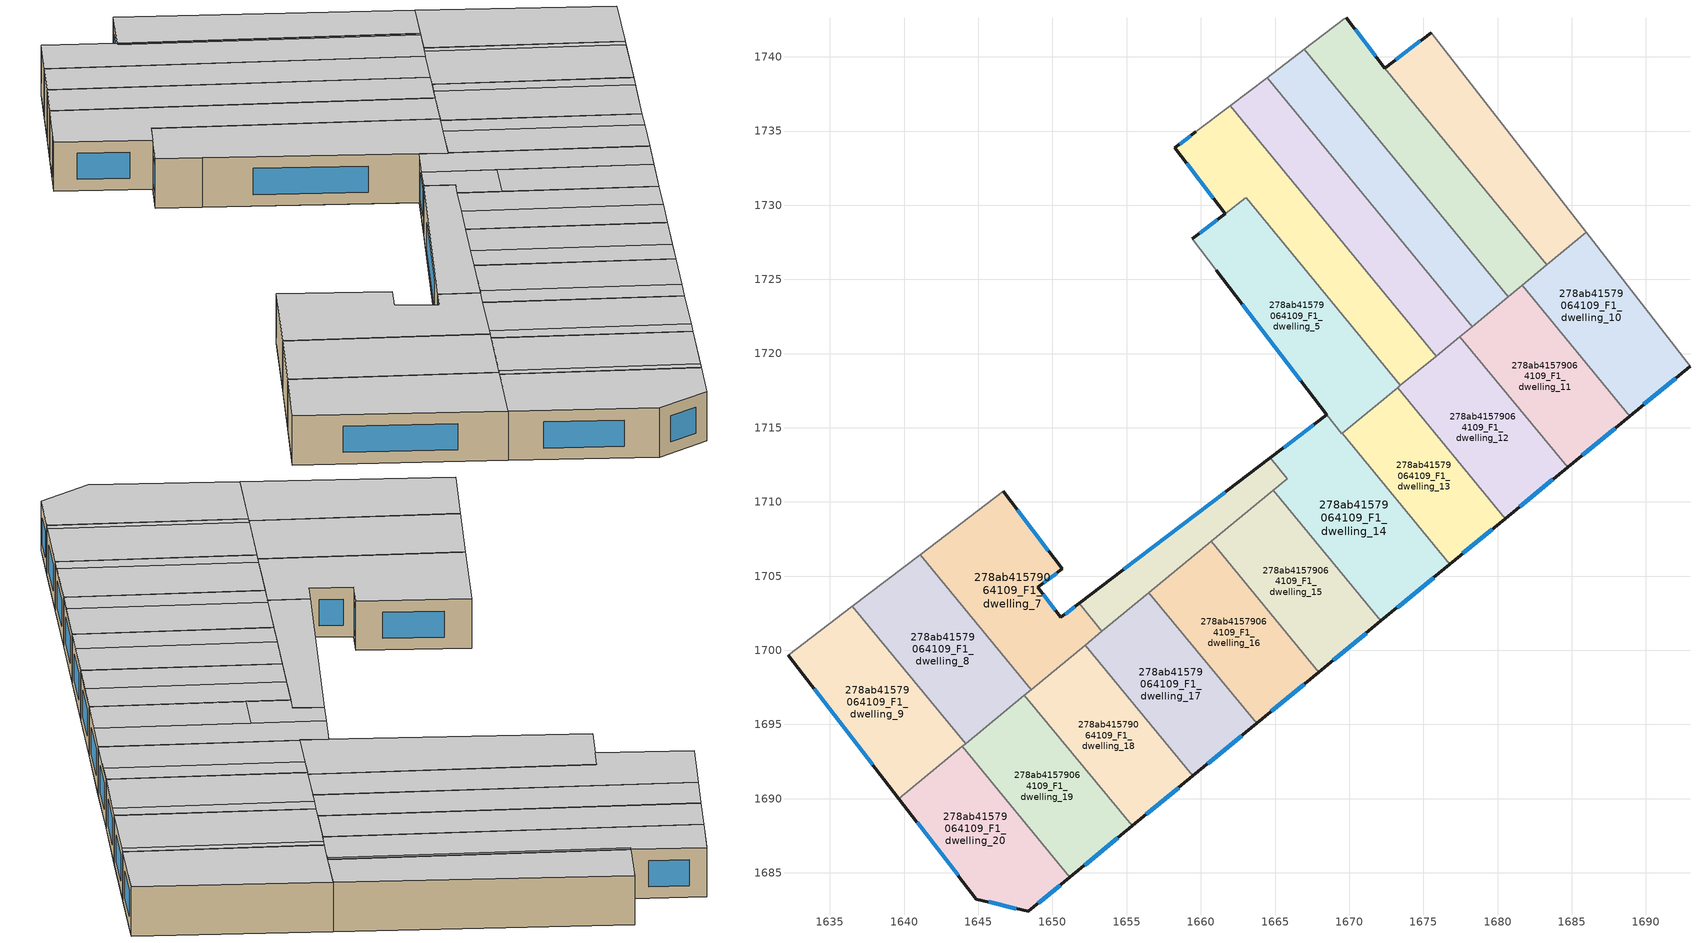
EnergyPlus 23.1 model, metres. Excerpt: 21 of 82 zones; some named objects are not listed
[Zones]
278ab41579064109_F1_dwelling_0
 floor to 278ab41579064109_F0_dwelling_0 (EU_floor_Construction): 1675.54,1741.64 1685.97,1728.16 1683.33,1725.98 1672.4,1739.25 z3
 wall outside (EU_wall_Construction): 1675.54,1741.64 1672.4,1739.25 z3:6
 wall to 278ab41579064109_F1_dwelling_1 (EU_wall_Construction): 1672.4,1739.25 1683.33,1725.98 z3:6
 wall adiabatic (EU_wall_Construction): 1685.97,1728.16 1675.54,1741.64 z3:6
 wall to 278ab41579064109_F1_dwelling_10 (EU_wall_Construction): 1683.33,1725.98 1685.97,1728.16 z3:6
 window (EU_Window_Construction): 1674.8,1741.08 1673.14,1739.81 z3.7:5.3
 ceiling to 278ab41579064109_F2_dwelling_0 (EU_floor_Construction): 1685.97,1728.16 1675.54,1741.64 1672.41,1739.25 1683.33,1725.98 z6
278ab41579064109_F1_dwelling_1
 floor to 278ab41579064109_F0_dwelling_1 (EU_floor_Construction): 1672.4,1739.25 1683.33,1725.98 1680.71,1723.83 1666.97,1740.5 1669.67,1742.56 1669.79,1742.65 z3
 wall outside (EU_wall_Construction): 1672.4,1739.25 1669.79,1742.65 z3:6
 wall to 278ab41579064109_F1_dwelling_2 (EU_wall_Construction): 1666.97,1740.5 1680.71,1723.83 z3:6
 wall adiabatic (EU_wall_Construction): 1669.79,1742.65 1669.67,1742.56 1666.97,1740.5 z3:6
 wall to 278ab41579064109_F1_dwelling_11 (EU_wall_Construction): 1680.71,1723.83 1681.65,1724.6 z3:6
 wall to 278ab41579064109_F1_dwelling_10 (EU_wall_Construction): 1681.65,1724.6 1683.33,1725.98 z3:6
 window (EU_Window_Construction): 1671.79,1740.05 1670.4,1741.85 z3.7:5.3
 ceiling to 278ab41579064109_F2_dwelling_1 (EU_floor_Construction): 1683.15,1725.84 1672.22,1739.11 1672.4,1739.25 1669.79,1742.65 1666.97,1740.5 1680.71,1723.83 z6
 ceiling to 278ab41579064109_F2_dwelling_0 (EU_floor_Construction): 1683.33,1725.98 1672.4,1739.25 1672.22,1739.11 1683.15,1725.84 z6
278ab41579064109_F1_dwelling_10
 floor to 278ab41579064109_F0_dwelling_10 (EU_floor_Construction): 1685.97,1728.16 1692.97,1719.13 1688.91,1715.79 1681.65,1724.6 z3
 wall outside (EU_wall_Construction): 1688.91,1715.79 1692.97,1719.13 z3:6
 wall adiabatic (EU_wall_Construction): 1692.97,1719.13 1685.97,1728.16 z3:6
 wall to 278ab41579064109_F1_dwelling_11 (EU_wall_Construction): 1681.65,1724.6 1688.91,1715.79 z3:6
 window (EU_Window_Construction): 1689.86,1716.57 1692.02,1718.35 z3.7:5.3
 ceiling to 278ab41579064109_F2_dwelling_10 (EU_floor_Construction): 1692.97,1719.13 1685.97,1728.16 1681.65,1724.6 1688.91,1715.79 z6
278ab41579064109_F1_dwelling_11
 floor to 278ab41579064109_F0_dwelling_11 (EU_floor_Construction): 1681.65,1724.6 1688.91,1715.79 1684.72,1712.33 1677.46,1721.15 z3
 wall outside (EU_wall_Construction): 1684.72,1712.33 1688.91,1715.79 z3:6
 wall to 278ab41579064109_F1_dwelling_12 (EU_wall_Construction): 1677.46,1721.15 1684.72,1712.33 z3:6
 wall to 278ab41579064109_F1_dwelling_2 (EU_wall_Construction): 1680.71,1723.83 1678.28,1721.82 z3:6
 wall to 278ab41579064109_F1_dwelling_3 (EU_wall_Construction): 1678.28,1721.82 1677.46,1721.15 z3:6
 window (EU_Window_Construction): 1685.7,1713.14 1687.93,1714.98 z3.7:5.3
 ceiling adiabatic (EU_roof_Construction): 1688.49,1715.44 1681.23,1724.26 1677.46,1721.15 1684.72,1712.33 z6
 ceiling to 278ab41579064109_F2_dwelling_10 (EU_floor_Construction): 1688.91,1715.79 1681.65,1724.6 1681.23,1724.26 1688.49,1715.44 z6
278ab41579064109_F1_dwelling_12
 floor to 278ab41579064109_F0_dwelling_12 (EU_floor_Construction): 1677.46,1721.15 1684.72,1712.33 1680.53,1708.88 1673.27,1717.7 z3
 wall outside (EU_wall_Construction): 1680.53,1708.88 1684.72,1712.33 z3:6
 wall to 278ab41579064109_F1_dwelling_13 (EU_wall_Construction): 1673.27,1717.7 1680.53,1708.88 z3:6
 wall to 278ab41579064109_F1_dwelling_4 (EU_wall_Construction): 1675.86,1719.83 1673.46,1717.85 z3:6
 wall to 278ab41579064109_F1_dwelling_3 (EU_wall_Construction): 1677.46,1721.15 1675.86,1719.83 z3:6
 wall to 278ab41579064109_F1_dwelling_5 (EU_wall_Construction): 1673.46,1717.85 1673.27,1717.7 z3:6
 window (EU_Window_Construction): 1681.51,1709.69 1683.73,1711.52 z3.7:5.3
 ceiling to 278ab41579064109_F2_dwelling_12 (EU_floor_Construction): 1683.88,1711.64 1676.62,1720.46 1673.27,1717.69 1680.52,1708.88 z6
 ceiling adiabatic (EU_roof_Construction): 1683.88,1711.64 1680.52,1708.88 1684.72,1712.33 1677.46,1721.15 1676.62,1720.46 z6
278ab41579064109_F1_dwelling_13
 floor to 278ab41579064109_F0_dwelling_13 (EU_floor_Construction): 1673.27,1717.7 1680.53,1708.88 1676.79,1705.8 1669.53,1714.62 z3
 wall outside (EU_wall_Construction): 1676.79,1705.8 1680.53,1708.88 z3:6
 wall to 278ab41579064109_F1_dwelling_14 (EU_wall_Construction): 1669.53,1714.62 1676.79,1705.8 z3:6
 wall to 278ab41579064109_F1_dwelling_5 (EU_wall_Construction): 1673.27,1717.7 1669.53,1714.62 z3:6
 window (EU_Window_Construction): 1677.67,1706.53 1679.65,1708.16 z3.7:5.3
 ceiling to 278ab41579064109_F2_dwelling_13 (EU_floor_Construction): 1679.27,1707.84 1672.01,1716.66 1669.53,1714.62 1676.79,1705.8 z6
 ceiling to 278ab41579064109_F2_dwelling_12 (EU_floor_Construction): 1680.52,1708.88 1673.27,1717.69 1672.01,1716.66 1679.27,1707.84 z6
278ab41579064109_F1_dwelling_14
 floor to 278ab41579064109_F0_dwelling_14 (EU_floor_Construction): 1669.53,1714.62 1676.79,1705.8 1672.14,1701.97 1664.88,1710.79 1665.81,1711.56 1664.69,1712.97 1668.5,1715.87 1669.48,1714.58 z3
 wall outside (EU_wall_Construction): 1668.5,1715.87 1664.69,1712.97 / 1672.14,1701.97 1676.79,1705.8 z3:6
 wall to 278ab41579064109_F1_dwelling_15 (EU_wall_Construction): 1664.88,1710.79 1672.14,1701.97 z3:6
 wall to 278ab41579064109_F1_dwelling_5 (EU_wall_Construction): 1669.53,1714.62 1669.48,1714.58 1668.5,1715.87 z3:6
 wall to 278ab41579064109_F1_dwelling_6 (EU_wall_Construction): 1665.81,1711.55 1664.88,1710.79 / 1664.69,1712.97 1665.81,1711.56 z3:6
 window (EU_Window_Construction): 1667.61,1715.19 1665.59,1713.65 / 1673.23,1702.87 1675.7,1704.9 z3.7:5.3
 ceiling to 278ab41579064109_F2_dwelling_14 (EU_floor_Construction): 1674.66,1704.05 1669.14,1710.74 1669.02,1710.89 1666.5,1708.82 1672.14,1701.97 z6
 ceiling to 278ab41579064109_F2_dwelling_13 (EU_floor_Construction): 1676.79,1705.8 1669.53,1714.62 1669.48,1714.58 1668.5,1715.87 1666.3,1714.2 1674.66,1704.05 z6
 ceiling to 278ab41579064109_F2_dwelling_6 (EU_floor_Construction): 1669.02,1710.89 1666.3,1714.19 1664.69,1712.97 1665.81,1711.56 1664.88,1710.79 1666.5,1708.82 z6
278ab41579064109_F1_dwelling_15
 floor to 278ab41579064109_F0_dwelling_15 (EU_floor_Construction): 1664.88,1710.79 1672.14,1701.97 1667.95,1698.52 1660.69,1707.34 z3
 wall outside (EU_wall_Construction): 1667.95,1698.52 1672.14,1701.97 z3:6
 wall to 278ab41579064109_F1_dwelling_16 (EU_wall_Construction): 1660.69,1707.34 1667.95,1698.52 z3:6
 wall to 278ab41579064109_F1_dwelling_6 (EU_wall_Construction): 1664.88,1710.79 1660.69,1707.34 z3:6
 window (EU_Window_Construction): 1668.93,1699.33 1671.16,1701.16 z3.7:5.3
 ceiling to 278ab41579064109_F2_dwelling_15 (EU_floor_Construction): 1670.04,1700.25 1662.78,1709.06 1660.69,1707.34 1667.95,1698.52 z6
 ceiling adiabatic (EU_roof_Construction): 1672.14,1701.97 1664.88,1710.79 1662.78,1709.06 1670.04,1700.25 z6
278ab41579064109_F1_dwelling_16
 floor to 278ab41579064109_F0_dwelling_16 (EU_floor_Construction): 1660.69,1707.34 1667.95,1698.52 1663.75,1695.07 1656.49,1703.88 z3
 wall outside (EU_wall_Construction): 1663.75,1695.07 1667.95,1698.52 z3:6
 wall to 278ab41579064109_F1_dwelling_17 (EU_wall_Construction): 1656.49,1703.88 1663.75,1695.07 z3:6
 wall to 278ab41579064109_F1_dwelling_6 (EU_wall_Construction): 1660.69,1707.34 1656.49,1703.88 z3:6
 window (EU_Window_Construction): 1664.74,1695.88 1666.96,1697.71 z3.7:5.3
 ceiling to 278ab41579064109_F2_dwelling_16 (EU_floor_Construction): 1665.43,1696.45 1658.17,1705.26 1656.49,1703.88 1663.75,1695.07 z6
 ceiling to 278ab41579064109_F2_dwelling_15 (EU_floor_Construction): 1667.95,1698.52 1660.69,1707.34 1658.17,1705.26 1665.43,1696.45 z6
278ab41579064109_F1_dwelling_17
 floor to 278ab41579064109_F0_dwelling_17 (EU_floor_Construction): 1656.49,1703.88 1663.75,1695.07 1659.47,1691.54 1652.21,1700.36 z3
 wall outside (EU_wall_Construction): 1659.47,1691.54 1663.75,1695.07 z3:6
 wall to 278ab41579064109_F1_dwelling_18 (EU_wall_Construction): 1652.21,1700.36 1659.47,1691.54 z3:6
 wall to 278ab41579064109_F1_dwelling_7 (EU_wall_Construction): 1653.34,1701.28 1652.21,1700.36 z3:6
 wall to 278ab41579064109_F1_dwelling_6 (EU_wall_Construction): 1656.49,1703.88 1653.34,1701.28 z3:6
 window (EU_Window_Construction): 1660.48,1692.37 1662.75,1694.24 z3.7:5.3
 ceiling to 278ab41579064109_F2_dwelling_17 (EU_floor_Construction): 1660.82,1692.65 1653.56,1701.47 1652.21,1700.36 1659.47,1691.54 z6
 ceiling to 278ab41579064109_F2_dwelling_16 (EU_floor_Construction): 1663.75,1695.07 1656.49,1703.88 1653.56,1701.47 1660.82,1692.65 z6
278ab41579064109_F1_dwelling_18
 floor to 278ab41579064109_F0_dwelling_18 (EU_floor_Construction): 1652.21,1700.36 1659.47,1691.54 1655.37,1688.16 1648.11,1696.98 z3
 wall outside (EU_wall_Construction): 1655.37,1688.16 1659.47,1691.54 z3:6
 wall to 278ab41579064109_F1_dwelling_19 (EU_wall_Construction): 1648.11,1696.98 1655.37,1688.16 z3:6
 wall to 278ab41579064109_F1_dwelling_8 (EU_wall_Construction): 1648.57,1697.36 1648.11,1696.98 z3:6
 wall to 278ab41579064109_F1_dwelling_7 (EU_wall_Construction): 1652.21,1700.36 1648.57,1697.36 z3:6
 window (EU_Window_Construction): 1656.33,1688.96 1658.51,1690.75 z3.7:5.3
 ceiling to 278ab41579064109_F2_dwelling_17 (EU_floor_Construction): 1659.47,1691.54 1652.21,1700.36 1648.95,1697.67 1656.21,1688.85 z6
 ceiling to 278ab41579064109_F2_dwelling_18 (EU_floor_Construction): 1656.21,1688.85 1648.95,1697.67 1648.11,1696.98 1655.37,1688.16 z6
278ab41579064109_F1_dwelling_19
 floor to 278ab41579064109_F0_dwelling_19 (EU_floor_Construction): 1648.11,1696.98 1655.37,1688.16 1651.18,1684.71 1643.92,1693.53 z3
 wall outside (EU_wall_Construction): 1651.18,1684.71 1655.37,1688.16 z3:6
 wall to 278ab41579064109_F1_dwelling_20 (EU_wall_Construction): 1643.92,1693.53 1651.18,1684.71 z3:6
 wall to 278ab41579064109_F1_dwelling_9 (EU_wall_Construction): 1644.14,1693.71 1643.92,1693.53 z3:6
 wall to 278ab41579064109_F1_dwelling_8 (EU_wall_Construction): 1648.11,1696.98 1644.14,1693.71 z3:6
 window (EU_Window_Construction): 1652.16,1685.52 1654.38,1687.35 z3.7:5.3
 ceiling to 278ab41579064109_F2_dwelling_19 (EU_floor_Construction): 1651.6,1685.06 1644.34,1693.87 1643.92,1693.52 1651.18,1684.71 z6
 ceiling to 278ab41579064109_F2_dwelling_18 (EU_floor_Construction): 1655.37,1688.16 1648.11,1696.98 1644.34,1693.87 1651.6,1685.06 z6
278ab41579064109_F1_dwelling_2
 floor to 278ab41579064109_F0_dwelling_2 (EU_floor_Construction): 1666.97,1740.5 1680.71,1723.83 1678.28,1721.82 1664.46,1738.6 z3
 wall to 278ab41579064109_F1_dwelling_3 (EU_wall_Construction): 1664.46,1738.6 1678.28,1721.82 z3:6
 wall adiabatic (EU_wall_Construction): 1666.97,1740.5 1664.46,1738.6 z3:6
 ceiling to 278ab41579064109_F2_dwelling_2 (EU_floor_Construction): 1680.71,1723.83 1666.97,1740.5 1664.46,1738.6 1678.28,1721.82 z6
278ab41579064109_F1_dwelling_20
 floor to 278ab41579064109_F0_dwelling_20 (EU_floor_Construction): 1643.92,1693.53 1651.18,1684.71 1648.37,1682.4 1644.88,1683.23 1639.64,1690 z3
 wall outside (EU_wall_Construction): 1639.64,1690 1644.88,1683.23 1648.37,1682.4 1651.18,1684.71 z3:6
 wall to 278ab41579064109_F1_dwelling_9 (EU_wall_Construction): 1643.92,1693.52 1639.64,1690 z3:6
 window (EU_Window_Construction): 1649.03,1682.94 1650.52,1684.17 / 1645.7,1683.03 1647.55,1682.59 / 1640.87,1688.41 1643.65,1684.82 z3.7:5.3
 ceiling to 278ab41579064109_F2_dwelling_19 (EU_floor_Construction): 1651.18,1684.71 1643.92,1693.52 1639.64,1690 1644.88,1683.23 1648.37,1682.4 z6
278ab41579064109_F1_dwelling_3
 floor to 278ab41579064109_F0_dwelling_3 (EU_floor_Construction): 1664.46,1738.6 1678.28,1721.82 1675.86,1719.83 1661.97,1736.7 z3
 wall to 278ab41579064109_F1_dwelling_4 (EU_wall_Construction): 1661.97,1736.7 1675.86,1719.83 z3:6
 wall adiabatic (EU_wall_Construction): 1664.46,1738.6 1661.97,1736.7 z3:6
 ceiling to 278ab41579064109_F2_dwelling_3 (EU_floor_Construction): 1678.28,1721.82 1664.46,1738.6 1661.97,1736.7 1675.86,1719.83 z6
278ab41579064109_F1_dwelling_4
 floor to 278ab41579064109_F0_dwelling_4 (EU_floor_Construction): 1661.97,1736.7 1675.86,1719.83 1673.46,1717.85 1663.04,1730.5 1661.65,1729.43 1658.25,1733.87 1659.67,1734.95 z3
 wall outside (EU_wall_Construction): 1659.67,1734.95 1658.25,1733.87 1661.65,1729.43 z3:6
 wall adiabatic (EU_wall_Construction): 1661.97,1736.7 1659.67,1734.95 z3:6
 wall to 278ab41579064109_F1_dwelling_5 (EU_wall_Construction): 1663.05,1730.49 1673.46,1717.85 / 1661.65,1729.43 1663.04,1730.5 z3:6
 window (EU_Window_Construction): 1659.04,1732.83 1660.85,1730.47 / 1659.33,1734.7 1658.58,1734.12 z3.7:5.3
 ceiling to 278ab41579064109_F2_dwelling_4 (EU_floor_Construction): 1675.86,1719.83 1661.97,1736.7 1659.67,1734.95 1658.25,1733.87 1661.65,1729.43 1663.04,1730.5 1673.46,1717.85 z6
278ab41579064109_F1_dwelling_5
 floor to 278ab41579064109_F0_dwelling_5 (EU_floor_Construction): 1663.05,1730.49 1673.46,1717.85 1669.48,1714.58 1661.04,1725.62 1659.42,1727.73 1661.65,1729.43 z3
 wall outside (EU_wall_Construction): 1661.64,1729.42 1659.42,1727.73 / 1661.04,1725.62 1668.5,1715.87 z3:6
 wall adiabatic (EU_wall_Construction): 1659.42,1727.73 1661.04,1725.62 z3:6
 window (EU_Window_Construction): 1661.12,1729.03 1659.94,1728.12 / 1662.79,1723.33 1666.75,1718.16 z3.7:5.3
 ceiling to 278ab41579064109_F2_dwelling_5 (EU_floor_Construction): 1673.46,1717.85 1663.05,1730.49 1661.65,1729.43 1659.42,1727.73 1661.04,1725.62 1669.48,1714.58 z6
278ab41579064109_F1_dwelling_6
 floor to 278ab41579064109_F0_dwelling_6 (EU_floor_Construction): 1664.69,1712.97 1665.81,1711.55 1653.34,1701.28 1651.79,1703.16 z3
 wall outside (EU_wall_Construction): 1664.69,1712.97 1651.79,1703.16 z3:6
 wall to 278ab41579064109_F1_dwelling_7 (EU_wall_Construction): 1651.79,1703.16 1653.34,1701.28 z3:6
 window (EU_Window_Construction): 1661.66,1710.67 1654.82,1705.47 z3.7:5.3
 ceiling to 278ab41579064109_F2_dwelling_6 (EU_floor_Construction): 1665.81,1711.55 1664.69,1712.97 1651.79,1703.16 1653.34,1701.28 z6
278ab41579064109_F1_dwelling_7
 floor to 278ab41579064109_F0_dwelling_7 (EU_floor_Construction): 1650.66,1705.49 1649.01,1704.24 1650.56,1702.23 1651.79,1703.16 1653.34,1701.28 1648.57,1697.36 1641.08,1706.45 1646.68,1710.71 z3
 wall outside (EU_wall_Construction): 1651.79,1703.16 1650.56,1702.23 1649.01,1704.24 1650.66,1705.49 1646.68,1710.71 z3:6
 wall to 278ab41579064109_F1_dwelling_8 (EU_wall_Construction): 1641.08,1706.45 1648.57,1697.36 z3:6
 wall adiabatic (EU_wall_Construction): 1646.68,1710.71 1641.08,1706.45 z3:6
 window (EU_Window_Construction): 1651.5,1702.94 1650.85,1702.45 / 1649.73,1706.72 1647.61,1709.48 / 1649.4,1704.54 1650.27,1705.2 / 1650.19,1702.7 1649.37,1703.77 z3.7:5.3
 ceiling to 278ab41579064109_F2_dwelling_7 (EU_floor_Construction): 1653.34,1701.28 1651.79,1703.16 1650.56,1702.23 1649.01,1704.24 1650.66,1705.49 1646.68,1710.71 1641.08,1706.45 1648.57,1697.36 z6
278ab41579064109_F1_dwelling_8
 floor to 278ab41579064109_F0_dwelling_8 (EU_floor_Construction): 1641.08,1706.45 1648.57,1697.36 1644.14,1693.71 1636.51,1702.97 z3
 wall to 278ab41579064109_F1_dwelling_9 (EU_wall_Construction): 1636.51,1702.97 1644.14,1693.71 z3:6
 wall adiabatic (EU_wall_Construction): 1641.08,1706.45 1636.51,1702.97 z3:6
 ceiling to 278ab41579064109_F2_dwelling_8 (EU_floor_Construction): 1648.57,1697.36 1641.08,1706.45 1636.51,1702.97 1644.14,1693.71 z6
278ab41579064109_F1_dwelling_9
 floor to 278ab41579064109_F0_dwelling_9 (EU_floor_Construction): 1636.51,1702.97 1644.14,1693.71 1639.64,1690 1632.17,1699.67 z3
 wall outside (EU_wall_Construction): 1632.17,1699.67 1639.64,1690 z3:6
 wall adiabatic (EU_wall_Construction): 1636.51,1702.97 1632.17,1699.67 z3:6
 window (EU_Window_Construction): 1633.93,1697.4 1637.89,1692.27 z3.7:5.3
 ceiling to 278ab41579064109_F2_dwelling_9 (EU_floor_Construction): 1644.14,1693.71 1636.51,1702.97 1632.17,1699.67 1639.64,1690 z6
[Building]
EU S2 Campaign: North Axis=0; Terrain=City; Solar Distribution=FullExterior
[Site:Location]
Budapest.Ferenc.Liszt.Intl.AP: Latitude=47.437; Longitude=19.256; Time Zone=1; Elevation=185
[SizingPeriod:WeatherFileDays]
AnnualSizingPeriod: Begin Month=1; Begin Day of Month=1; End Month=12; End Day of Month=31; Day of Week for Start Day=Monday; Use Weather File Daylight Saving Period=No; Use Weather File Rain and Snow Indicators=No
[MATERIAL]
EU_InternalMass_Material: Roughness=MediumRough; Thickness=0.1; Conductivity=1; Density=1800; Specific Heat=900; Thermal Absorptance=0.9; Solar Absorptance=0.7; Visible Absorptance=0.7
[MATERIAL:NOMASS] Roughness=MediumRough; Thermal Absorptance=0.9; Solar Absorptance=0.7; Visible Absorptance=0.7
Name | Thermal Resistance
EU_wall_NoMass | 0.832559
EU_roof_NoMass | 1.39638
EU_floor_NoMass | 0.872794
[WINDOWMATERIAL:SIMPLEGLAZINGSYSTEM]
EU_Window_SimpleGlazing: UFactor=2.79869; Solar Heat Gain Coefficient=0.75; Visible Transmittance=0.75
[CONSTRUCTION]
EU_wall_Construction: EU_wall_NoMass
EU_roof_Construction: EU_roof_NoMass
EU_floor_Construction: EU_floor_NoMass
EU_Window_Construction: EU_Window_SimpleGlazing
EU_InternalMass_Construction: EU_InternalMass_Material
[ZONE] Type=1; Multiplier=1; Ceiling Height=autocalculate; Floor Area=autocalculate; Part of Total Floor Area=Yes
Name | Volume
278ab41579064109_F1_dwelling_0 | 189.143
278ab41579064109_F1_dwelling_1 | 220.196
278ab41579064109_F1_dwelling_10 | 186.073
278ab41579064109_F1_dwelling_11 | 186.071
278ab41579064109_F1_dwelling_12 | 186.099
278ab41579064109_F1_dwelling_13 | 165.816
278ab41579064109_F1_dwelling_14 | 230.814
278ab41579064109_F1_dwelling_15 | 186.103
278ab41579064109_F1_dwelling_16; 278ab41579064109_F1_dwelling_19 | 186.055
278ab41579064109_F1_dwelling_17 | 190.076
278ab41579064109_F1_dwelling_18 | 182.063
278ab41579064109_F1_dwelling_2 | 204.693
278ab41579064109_F1_dwelling_20 | 186.075
278ab41579064109_F1_dwelling_3 | 204.681
278ab41579064109_F1_dwelling_4 | 232.509
278ab41579064109_F1_dwelling_5 | 239.677
278ab41579064109_F1_dwelling_6 | 102.904
278ab41579064109_F1_dwelling_7 | 219.018
278ab41579064109_F1_dwelling_8 | 204.677
278ab41579064109_F1_dwelling_9 | 204.665
[INTERNALMASS] Construction=EU_InternalMass_Construction
Name | Zone or ZoneList | Surface Area
278ab41579064109_F1_dwelling_0_EU_InternalMass | 278ab41579064109_F1_dwelling_0 | 63.0477
278ab41579064109_F1_dwelling_1_EU_InternalMass | 278ab41579064109_F1_dwelling_1 | 73.399
278ab41579064109_F1_dwelling_2_EU_InternalMass | 278ab41579064109_F1_dwelling_2 | 68.231
278ab41579064109_F1_dwelling_3_EU_InternalMass | 278ab41579064109_F1_dwelling_3 | 68.227
278ab41579064109_F1_dwelling_4_EU_InternalMass | 278ab41579064109_F1_dwelling_4 | 77.5031
278ab41579064109_F1_dwelling_5_EU_InternalMass | 278ab41579064109_F1_dwelling_5 | 79.8976
278ab41579064109_F1_dwelling_6_EU_InternalMass | 278ab41579064109_F1_dwelling_6 | 34.3011
278ab41579064109_F1_dwelling_7_EU_InternalMass | 278ab41579064109_F1_dwelling_7 | 73.0063
278ab41579064109_F1_dwelling_8_EU_InternalMass | 278ab41579064109_F1_dwelling_8 | 68.2257
278ab41579064109_F1_dwelling_9_EU_InternalMass | 278ab41579064109_F1_dwelling_9 | 68.2217
278ab41579064109_F1_dwelling_10_EU_InternalMass | 278ab41579064109_F1_dwelling_10 | 62.0244
278ab41579064109_F1_dwelling_11_EU_InternalMass | 278ab41579064109_F1_dwelling_11 | 62.0239
278ab41579064109_F1_dwelling_12_EU_InternalMass | 278ab41579064109_F1_dwelling_12 | 62.0328
278ab41579064109_F1_dwelling_13_EU_InternalMass | 278ab41579064109_F1_dwelling_13 | 55.2719
278ab41579064109_F1_dwelling_14_EU_InternalMass | 278ab41579064109_F1_dwelling_14 | 76.9379
278ab41579064109_F1_dwelling_15_EU_InternalMass | 278ab41579064109_F1_dwelling_15 | 62.0343
278ab41579064109_F1_dwelling_16_EU_InternalMass | 278ab41579064109_F1_dwelling_16 | 62.0182
278ab41579064109_F1_dwelling_17_EU_InternalMass | 278ab41579064109_F1_dwelling_17 | 63.3586
278ab41579064109_F1_dwelling_18_EU_InternalMass | 278ab41579064109_F1_dwelling_18 | 60.6877
278ab41579064109_F1_dwelling_19_EU_InternalMass | 278ab41579064109_F1_dwelling_19 | 62.0182
278ab41579064109_F1_dwelling_20_EU_InternalMass | 278ab41579064109_F1_dwelling_20 | 62.0252
[OTHEREQUIPMENT] Fuel Type=Electricity; Design Level Calculation Method=Watts/Area; Power per Zone Floor Area=1; Fraction Latent=0; Fraction Radiant=0; Fraction Lost=0; Carbon Dioxide Generation Rate=0; EndUse Subcategory=EU_Step8_InternalGains
Name | Zone or ZoneList or Space or SpaceList | Schedule
EU_Step8_InternalGain_278ab41579064109_F1_dwelling_0_f000 | 278ab41579064109_F1_dwelling_0 | EU_Step8_GainSchedule_278ab41579064109_F1_dwelling_0_f000
EU_Step8_InternalGain_278ab41579064109_F1_dwelling_1_f000 | 278ab41579064109_F1_dwelling_1 | EU_Step8_GainSchedule_278ab41579064109_F1_dwelling_1_f000
EU_Step8_InternalGain_278ab41579064109_F1_dwelling_2_f000 | 278ab41579064109_F1_dwelling_2 | EU_Step8_GainSchedule_278ab41579064109_F1_dwelling_2_f000
EU_Step8_InternalGain_278ab41579064109_F1_dwelling_3_f000 | 278ab41579064109_F1_dwelling_3 | EU_Step8_GainSchedule_278ab41579064109_F1_dwelling_3_f000
EU_Step8_InternalGain_278ab41579064109_F1_dwelling_4_f000 | 278ab41579064109_F1_dwelling_4 | EU_Step8_GainSchedule_278ab41579064109_F1_dwelling_4_f000
EU_Step8_InternalGain_278ab41579064109_F1_dwelling_5_f000 | 278ab41579064109_F1_dwelling_5 | EU_Step8_GainSchedule_278ab41579064109_F1_dwelling_5_f000
EU_Step8_InternalGain_278ab41579064109_F1_dwelling_6_f000 | 278ab41579064109_F1_dwelling_6 | EU_Step8_GainSchedule_278ab41579064109_F1_dwelling_6_f000
EU_Step8_InternalGain_278ab41579064109_F1_dwelling_7_f000 | 278ab41579064109_F1_dwelling_7 | EU_Step8_GainSchedule_278ab41579064109_F1_dwelling_7_f000
EU_Step8_InternalGain_278ab41579064109_F1_dwelling_8_f000 | 278ab41579064109_F1_dwelling_8 | EU_Step8_GainSchedule_278ab41579064109_F1_dwelling_8_f000
EU_Step8_InternalGain_278ab41579064109_F1_dwelling_9_f000 | 278ab41579064109_F1_dwelling_9 | EU_Step8_GainSchedule_278ab41579064109_F1_dwelling_9_f000
EU_Step8_InternalGain_278ab41579064109_F1_dwelling_10_f000 | 278ab41579064109_F1_dwelling_10 | EU_Step8_GainSchedule_278ab41579064109_F1_dwelling_10_f000
EU_Step8_InternalGain_278ab41579064109_F1_dwelling_11_f000 | 278ab41579064109_F1_dwelling_11 | EU_Step8_GainSchedule_278ab41579064109_F1_dwelling_11_f000
EU_Step8_InternalGain_278ab41579064109_F1_dwelling_12_f000 | 278ab41579064109_F1_dwelling_12 | EU_Step8_GainSchedule_278ab41579064109_F1_dwelling_12_f000
EU_Step8_InternalGain_278ab41579064109_F1_dwelling_13_f000 | 278ab41579064109_F1_dwelling_13 | EU_Step8_GainSchedule_278ab41579064109_F1_dwelling_13_f000
EU_Step8_InternalGain_278ab41579064109_F1_dwelling_14_f000 | 278ab41579064109_F1_dwelling_14 | EU_Step8_GainSchedule_278ab41579064109_F1_dwelling_14_f000
EU_Step8_InternalGain_278ab41579064109_F1_dwelling_15_f000 | 278ab41579064109_F1_dwelling_15 | EU_Step8_GainSchedule_278ab41579064109_F1_dwelling_15_f000
EU_Step8_InternalGain_278ab41579064109_F1_dwelling_16_f000 | 278ab41579064109_F1_dwelling_16 | EU_Step8_GainSchedule_278ab41579064109_F1_dwelling_16_f000
EU_Step8_InternalGain_278ab41579064109_F1_dwelling_17_f000 | 278ab41579064109_F1_dwelling_17 | EU_Step8_GainSchedule_278ab41579064109_F1_dwelling_17_f000
EU_Step8_InternalGain_278ab41579064109_F1_dwelling_18_f000 | 278ab41579064109_F1_dwelling_18 | EU_Step8_GainSchedule_278ab41579064109_F1_dwelling_18_f000
EU_Step8_InternalGain_278ab41579064109_F1_dwelling_19_f000 | 278ab41579064109_F1_dwelling_19 | EU_Step8_GainSchedule_278ab41579064109_F1_dwelling_19_f000
EU_Step8_InternalGain_278ab41579064109_F1_dwelling_20_f000 | 278ab41579064109_F1_dwelling_20 | EU_Step8_GainSchedule_278ab41579064109_F1_dwelling_20_f000
[ZONEVENTILATION:DESIGNFLOWRATE] Schedule=EU_AlwaysOn; Design Flow Rate Calculation Method=AirChanges/Hour; Air Changes per Hour=0.475469; Ventilation Type=Natural; Fan Pressure Rise=0; Fan Total Efficiency=1; Constant Term Coefficient=1; Temperature Term Coefficient=0; Velocity Term Coefficient=0; Velocity Squared Term Coefficient=0; Minimum Indoor Temperature=-100; Maximum Indoor Temperature=100; Delta Temperature=-100; Minimum Outdoor Temperature=-100; Maximum Outdoor Temperature=100; Maximum Wind Speed=40
Name | Zone or ZoneList or Space or SpaceList
EU_ConstantAir_278ab41579064109_F1_dwelling_0 | 278ab41579064109_F1_dwelling_0
EU_ConstantAir_278ab41579064109_F1_dwelling_1 | 278ab41579064109_F1_dwelling_1
EU_ConstantAir_278ab41579064109_F1_dwelling_2 | 278ab41579064109_F1_dwelling_2
EU_ConstantAir_278ab41579064109_F1_dwelling_3 | 278ab41579064109_F1_dwelling_3
EU_ConstantAir_278ab41579064109_F1_dwelling_4 | 278ab41579064109_F1_dwelling_4
EU_ConstantAir_278ab41579064109_F1_dwelling_5 | 278ab41579064109_F1_dwelling_5
EU_ConstantAir_278ab41579064109_F1_dwelling_6 | 278ab41579064109_F1_dwelling_6
EU_ConstantAir_278ab41579064109_F1_dwelling_7 | 278ab41579064109_F1_dwelling_7
EU_ConstantAir_278ab41579064109_F1_dwelling_8 | 278ab41579064109_F1_dwelling_8
EU_ConstantAir_278ab41579064109_F1_dwelling_9 | 278ab41579064109_F1_dwelling_9
EU_ConstantAir_278ab41579064109_F1_dwelling_10 | 278ab41579064109_F1_dwelling_10
EU_ConstantAir_278ab41579064109_F1_dwelling_11 | 278ab41579064109_F1_dwelling_11
EU_ConstantAir_278ab41579064109_F1_dwelling_12 | 278ab41579064109_F1_dwelling_12
EU_ConstantAir_278ab41579064109_F1_dwelling_13 | 278ab41579064109_F1_dwelling_13
EU_ConstantAir_278ab41579064109_F1_dwelling_14 | 278ab41579064109_F1_dwelling_14
EU_ConstantAir_278ab41579064109_F1_dwelling_15 | 278ab41579064109_F1_dwelling_15
EU_ConstantAir_278ab41579064109_F1_dwelling_16 | 278ab41579064109_F1_dwelling_16
EU_ConstantAir_278ab41579064109_F1_dwelling_17 | 278ab41579064109_F1_dwelling_17
EU_ConstantAir_278ab41579064109_F1_dwelling_18 | 278ab41579064109_F1_dwelling_18
EU_ConstantAir_278ab41579064109_F1_dwelling_19 | 278ab41579064109_F1_dwelling_19
EU_ConstantAir_278ab41579064109_F1_dwelling_20 | 278ab41579064109_F1_dwelling_20
[HVACTEMPLATE:ZONE:IDEALLOADSAIRSYSTEM] System Availability Schedule=EU_AlwaysOn; Maximum Heating Supply Air Temperature=50; Minimum Cooling Supply Air Temperature=13; Maximum Heating Supply Air Humidity Ratio=0.0156; Minimum Cooling Supply Air Humidity Ratio=0.0077; Heating Limit=NoLimit; Cooling Limit=NoLimit; Heating Availability Schedule=EU_AlwaysOn; Cooling Availability Schedule=EU_CoolingOff; Dehumidification Control Type=ConstantSensibleHeatRatio; Cooling Sensible Heat Ratio=0.7; Dehumidification Setpoint=60; Humidification Control Type=None; Humidification Setpoint=30; Outdoor Air Method=None; Outdoor Air Flow Rate per Person=0.00944; Outdoor Air Flow Rate per Zone Floor Area=0; Outdoor Air Flow Rate per Zone=0; Demand Controlled Ventilation Type=None; Outdoor Air Economizer Type=NoEconomizer; Heat Recovery Type=None; Sensible Heat Recovery Effectiveness=0.7; Latent Heat Recovery Effectiveness=0.65
Name | Template Thermostat
278ab41579064109_F1_dwelling_0 | EU_HeatOnly_278ab41579064109_F1_dwelling_0
278ab41579064109_F1_dwelling_1 | EU_HeatOnly_278ab41579064109_F1_dwelling_1
278ab41579064109_F1_dwelling_2 | EU_HeatOnly_278ab41579064109_F1_dwelling_2
278ab41579064109_F1_dwelling_3 | EU_HeatOnly_278ab41579064109_F1_dwelling_3
278ab41579064109_F1_dwelling_4 | EU_HeatOnly_278ab41579064109_F1_dwelling_4
278ab41579064109_F1_dwelling_5 | EU_HeatOnly_278ab41579064109_F1_dwelling_5
278ab41579064109_F1_dwelling_6 | EU_HeatOnly_278ab41579064109_F1_dwelling_6
278ab41579064109_F1_dwelling_7 | EU_HeatOnly_278ab41579064109_F1_dwelling_7
278ab41579064109_F1_dwelling_8 | EU_HeatOnly_278ab41579064109_F1_dwelling_8
278ab41579064109_F1_dwelling_9 | EU_HeatOnly_278ab41579064109_F1_dwelling_9
278ab41579064109_F1_dwelling_10 | EU_HeatOnly_278ab41579064109_F1_dwelling_10
278ab41579064109_F1_dwelling_11 | EU_HeatOnly_278ab41579064109_F1_dwelling_11
278ab41579064109_F1_dwelling_12 | EU_HeatOnly_278ab41579064109_F1_dwelling_12
278ab41579064109_F1_dwelling_13 | EU_HeatOnly_278ab41579064109_F1_dwelling_13
278ab41579064109_F1_dwelling_14 | EU_HeatOnly_278ab41579064109_F1_dwelling_14
278ab41579064109_F1_dwelling_15 | EU_HeatOnly_278ab41579064109_F1_dwelling_15
278ab41579064109_F1_dwelling_16 | EU_HeatOnly_278ab41579064109_F1_dwelling_16
278ab41579064109_F1_dwelling_17 | EU_HeatOnly_278ab41579064109_F1_dwelling_17
278ab41579064109_F1_dwelling_18 | EU_HeatOnly_278ab41579064109_F1_dwelling_18
278ab41579064109_F1_dwelling_19 | EU_HeatOnly_278ab41579064109_F1_dwelling_19
278ab41579064109_F1_dwelling_20 | EU_HeatOnly_278ab41579064109_F1_dwelling_20
[SIZING:ZONE] Zone Cooling Design Supply Air Temperature Input Method=SupplyAirTemperature; Zone Cooling Design Supply Air Temperature=13; Zone Heating Design Supply Air Temperature Input Method=SupplyAirTemperature; Zone Heating Design Supply Air Temperature=50; Zone Cooling Design Supply Air Humidity Ratio=0.008; Zone Heating Design Supply Air Humidity Ratio=0.008; Cooling Design Air Flow Method=DesignDay; Cooling Design Air Flow Rate=0; Cooling Minimum Air Flow per Zone Floor Area=0.000762; Cooling Minimum Air Flow=0; Cooling Minimum Air Flow Fraction=0.2; Heating Design Air Flow Method=DesignDay; Heating Design Air Flow Rate=0; Heating Maximum Air Flow per Zone Floor Area=0.002032; Heating Maximum Air Flow=0.141576; Heating Maximum Air Flow Fraction=0.3; Account for Dedicated Outdoor Air System=No; Dedicated Outdoor Air System Control Strategy=NeutralSupplyAir; Dedicated Outdoor Air Low Setpoint Temperature for Design=autosize; Dedicated Outdoor Air High Setpoint Temperature for Design=autosize; Zone Load Sizing Method=Sensible Load Only No Latent Load; Zone Latent Cooling Design Supply Air Humidity Ratio Input Method=HumidityRatioDifference; Zone Cooling Design Supply Air Humidity Ratio Difference=0.005; Zone Latent Heating Design Supply Air Humidity Ratio Input Method=HumidityRatioDifference; Zone Humidification Design Supply Air Humidity Ratio Difference=0.005
278ab41579064109_F1_dwelling_0; 278ab41579064109_F1_dwelling_1; 278ab41579064109_F1_dwelling_2; 278ab41579064109_F1_dwelling_3; 278ab41579064109_F1_dwelling_4; 278ab41579064109_F1_dwelling_5; 278ab41579064109_F1_dwelling_6; 278ab41579064109_F1_dwelling_7; 278ab41579064109_F1_dwelling_8; 278ab41579064109_F1_dwelling_9; 278ab41579064109_F1_dwelling_10; 278ab41579064109_F1_dwelling_11; 278ab41579064109_F1_dwelling_12; 278ab41579064109_F1_dwelling_13; 278ab41579064109_F1_dwelling_14; 278ab41579064109_F1_dwelling_15; 278ab41579064109_F1_dwelling_16; 278ab41579064109_F1_dwelling_17; 278ab41579064109_F1_dwelling_18; 278ab41579064109_F1_dwelling_19; 278ab41579064109_F1_dwelling_20
[SCHEDULE:CONSTANT]
Name | Hourly Value
EU_AlwaysOn | 1
EU_CoolingOff | 0
[SCHEDULE:FILE] Column Number=1; Rows to Skip at Top=0; Number of Hours of Data=8760; Column Separator=Comma; Interpolate to Timestep=No; Minutes per Item=60; Adjust Schedule for Daylight Savings=Yes
Name | File
EU_Step8_GainSchedule_278ab41579064109_F1_dwelling_0_f000 | ../../schedules/278ab41579064109/278ab41579064109_F1_dwelling_0_f000_gain.csv
EU_Step8_GainSchedule_278ab41579064109_F1_dwelling_1_f000 | ../../schedules/278ab41579064109/278ab41579064109_F1_dwelling_1_f000_gain.csv
EU_Step8_GainSchedule_278ab41579064109_F1_dwelling_2_f000 | ../../schedules/278ab41579064109/278ab41579064109_F1_dwelling_2_f000_gain.csv
EU_Step8_GainSchedule_278ab41579064109_F1_dwelling_3_f000 | ../../schedules/278ab41579064109/278ab41579064109_F1_dwelling_3_f000_gain.csv
EU_Step8_GainSchedule_278ab41579064109_F1_dwelling_4_f000 | ../../schedules/278ab41579064109/278ab41579064109_F1_dwelling_4_f000_gain.csv
EU_Step8_GainSchedule_278ab41579064109_F1_dwelling_5_f000 | ../../schedules/278ab41579064109/278ab41579064109_F1_dwelling_5_f000_gain.csv
EU_Step8_GainSchedule_278ab41579064109_F1_dwelling_6_f000 | ../../schedules/278ab41579064109/278ab41579064109_F1_dwelling_6_f000_gain.csv
EU_Step8_GainSchedule_278ab41579064109_F1_dwelling_7_f000 | ../../schedules/278ab41579064109/278ab41579064109_F1_dwelling_7_f000_gain.csv
EU_Step8_GainSchedule_278ab41579064109_F1_dwelling_8_f000 | ../../schedules/278ab41579064109/278ab41579064109_F1_dwelling_8_f000_gain.csv
EU_Step8_GainSchedule_278ab41579064109_F1_dwelling_9_f000 | ../../schedules/278ab41579064109/278ab41579064109_F1_dwelling_9_f000_gain.csv
EU_Step8_GainSchedule_278ab41579064109_F1_dwelling_10_f000 | ../../schedules/278ab41579064109/278ab41579064109_F1_dwelling_10_f000_gain.csv
EU_Step8_GainSchedule_278ab41579064109_F1_dwelling_11_f000 | ../../schedules/278ab41579064109/278ab41579064109_F1_dwelling_11_f000_gain.csv
EU_Step8_GainSchedule_278ab41579064109_F1_dwelling_12_f000 | ../../schedules/278ab41579064109/278ab41579064109_F1_dwelling_12_f000_gain.csv
EU_Step8_GainSchedule_278ab41579064109_F1_dwelling_13_f000 | ../../schedules/278ab41579064109/278ab41579064109_F1_dwelling_13_f000_gain.csv
EU_Step8_GainSchedule_278ab41579064109_F1_dwelling_14_f000 | ../../schedules/278ab41579064109/278ab41579064109_F1_dwelling_14_f000_gain.csv
EU_Step8_GainSchedule_278ab41579064109_F1_dwelling_15_f000 | ../../schedules/278ab41579064109/278ab41579064109_F1_dwelling_15_f000_gain.csv
EU_Step8_GainSchedule_278ab41579064109_F1_dwelling_16_f000 | ../../schedules/278ab41579064109/278ab41579064109_F1_dwelling_16_f000_gain.csv
EU_Step8_GainSchedule_278ab41579064109_F1_dwelling_17_f000 | ../../schedules/278ab41579064109/278ab41579064109_F1_dwelling_17_f000_gain.csv
EU_Step8_GainSchedule_278ab41579064109_F1_dwelling_18_f000 | ../../schedules/278ab41579064109/278ab41579064109_F1_dwelling_18_f000_gain.csv
EU_Step8_GainSchedule_278ab41579064109_F1_dwelling_19_f000 | ../../schedules/278ab41579064109/278ab41579064109_F1_dwelling_19_f000_gain.csv
EU_Step8_GainSchedule_278ab41579064109_F1_dwelling_20_f000 | ../../schedules/278ab41579064109/278ab41579064109_F1_dwelling_20_f000_gain.csv
